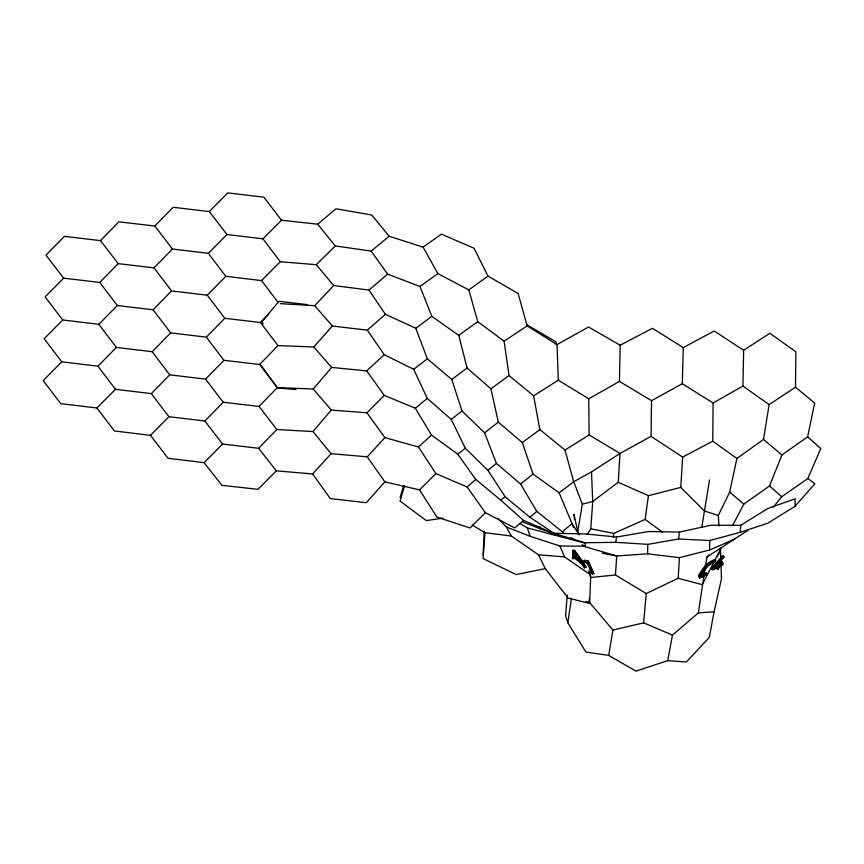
<?xml version="1.0" encoding="UTF-8"?>
<svg xmlns="http://www.w3.org/2000/svg" width="864" height="864" viewBox="0 0 864 864"><rect width="100%" height="100%" fill="white"/><g stroke="black" fill="none" stroke-linecap="round" stroke-linejoin="round"><path stroke-width="1.3" d="M718.978 526.003L718.297 515.462L729.68 492.07L736.895 458.471L712.746 441.191L713.102 403.002L682.322 383.702L683.273 347.598L652.428 328.288L620.19 345.233L588.568 326.992L557.021 344.596L527.18 325.901L518.119 293.49L487.987 276.113L474.055 248.249L441.407 234.144L423.079 247.115L389.21 236.272L371.704 214.996L336.01 208.786L317.682 224.197L281.48 220.223L263.866 197.186L227.761 192.877L209.282 211.561L173.21 207.295L154.818 226.022L118.811 221.832L100.505 240.624L64.422 236.358L45.986 255.128L63.655 278.154L99.77 282.442L117.331 305.51L153.09 309.776L170.651 332.888L206.334 337.154L223.938 360.31L259.632 364.489L277.344 387.58L313.232 389.016L331.279 410.054L366.952 412.798L384.264 395.41L415.271 408.197L431.557 435.1L457.769 454.172L475.718 479.434L500.645 500.04L523.573 520.42L553.349 533.261L585.09 542.743L615.719 542.322L647.838 544.352L678.553 538.996L709.754 540.518L740.275 532.3L767.696 523.249L794.999 506.315L814.86 483.743L807.808 478.537L781.682 496.768L773.302 507.136M732.737 525.258L743.818 504.122L769.543 485.935L781.909 454.982L807.635 436.828L814.666 403.078L795.485 387.191L795.895 351.788L769.878 333.277L743.634 350.276L742.932 386.057L769.144 404.6L763.495 439.42L736.895 458.471M718.297 515.462L704.462 511.013L680.778 487.393L682.657 457.078L651.035 436.363L651.542 400.669L619.445 381.424L620.19 345.233M602.23 553.23L616.745 555.962L647.579 553.813L679.45 557.658L709.582 549.979L709.754 540.518M794.999 506.315L795.182 498.809L767.966 508.41L740.772 525.258L710.759 525.269L679.45 532.094L648.713 531.511L616.561 537.008L585.025 533.93L553.349 533.261M647.579 553.813L647.838 544.352M714.55 568.145L712.055 569.408L722.477 556.762L722.509 555.682L723.838 556.319L723.805 557.399L713.113 569.7L712.055 569.408L711.806 567.972L722.509 555.682M720.425 548.413L721.472 578.848L714.085 611.766L709.333 637.362L686.383 661.997L667.721 660.658L635.969 671.123L608.688 655.376L612.922 630.018L589.658 602.651L590.684 577.508L590.101 568.134M483.116 555.034L484.24 531.144M718.675 564.484L720.619 561.535L722.099 561.892L722.045 563.188L718.146 569.084L716.666 568.717L716.731 567.421M718.146 569.084L718.211 567.788M718.61 565.769L720.619 561.535M577.519 532.645L582.347 504.198L592.715 501.487L618.246 482.274L620.017 453.438L651.035 436.363M588.73 571.158L590.684 577.508L615.427 574.97L646.24 593.546L678.164 578.275L679.45 557.658M572.53 558.554L573.102 550.26L574.679 550.39L585.911 567.302L584.485 567.821L575.424 555.098L573.102 550.26L572.53 558.554L574.106 558.684M574.279 555.984L574.538 551.912L576.763 553.435L585.824 566.147L585.911 567.302M574.592 551.75L574.679 550.39M615.427 574.97L616.745 555.962L585.479 546.836L582.142 544.709M587.218 534.287L590.803 528.822L592.715 501.487L591.494 471.884L620.017 453.438L589.097 434.927L588.751 398.79L558.306 380.182L557.021 344.596M740.275 532.3L740.772 525.258M472.306 525.074L484.942 532.71L483.095 558.565L516.143 574.571L545.281 568.642L568.015 598.018L588.859 603.277L589.464 598.072M567.227 595.08L565.574 615.989L567.799 622.706L585.868 652.039L608.688 655.376M612.922 630.018L643.626 622.858L646.24 593.546M584.01 561.924L584.194 560.347L587.941 560.941L588.665 561.794L593.86 573.599L592.326 573.923L587.315 563.49L586.278 562.356L584.01 561.924L586.624 562.291M593.86 573.599L588.848 563.166L586.462 560.79L586.278 562.356L587.758 562.507L587.941 560.941L584.194 560.347M678.553 538.996L679.45 532.094M590.803 528.822L613.894 533.38L645.149 519.383L648.421 495.677L680.778 487.393M667.721 660.658L672.451 635.105L698.35 612.922L704.981 568.858M567.799 622.706L571.493 598.342M615.719 542.322L616.561 537.008M709.506 479.984L701.849 526.986M613.235 537.322L613.894 533.38M705.434 566.222L707 557.01L708.793 555.044M580.727 561.632L573.07 555.703L572.843 556.87L581.342 563.468L582.671 561.676L580.975 560.358M714.388 560.822L714.625 559.656L715.684 560.542L715.457 561.708C708.178 564.03 704.117 570.391 700.456 576.623L700.963 577.422L703.847 576.072M721.775 562.885L722.833 563.177L723.082 564.624L713.113 569.7L713.329 566.125M400.097 497.556L403.445 486.151M404.546 485.87L400.075 501.077L426.287 520.592L443.124 518.13M807.808 478.537L820.8 448.578L807.635 436.828M678.164 578.275L702.281 584.647L721.375 547.582M713.113 569.7L714.668 566.762M707.033 574.441L706.223 574.852L705.51 573.448L706.32 573.037L707.033 574.441L699.743 577.994L698.512 575.521C702.356 568.825 706.968 562.237 714.625 559.656M699.03 576.871C702.972 569.948 707.832 563.263 715.684 560.542M716.677 556.978L720.598 551.048M717.898 565.661L718.286 565.067M716.666 568.717L718.222 566.363M719.377 566.017L719.766 565.434M720.932 563.663L722.099 561.892M276.836 429.516L259.049 406.447L223.204 402.246L205.546 379.123L169.754 374.836L152.183 351.713L116.402 347.425L98.852 324.302L62.726 319.972L44.172 338.731L61.776 361.843L97.924 366.185L115.463 389.308L151.319 393.617L168.934 416.707L204.865 420.995L222.577 444.064L258.628 448.286L276.836 429.516L312.995 431.557L331.279 410.054M313.232 389.016L331.636 367.416L366.725 370.883L384.21 354.683L413.694 369.328L427.324 398.423L451.256 419.45L465.318 448.243L487.901 470.351L505.192 496.854L529.826 517.18L554.44 533.542M716.504 564.678L718.34 562.583M722.617 557.712L723.838 556.319M259.632 364.489L278.014 345.578L313.783 346.993L332.37 326.02L367.34 330.156L385.398 314.312L415.768 328.288L427.345 358.819L451.775 379.48L462.002 411.005L484.596 432.821L496.433 463.406L520.614 484.013L536.803 511.423L564.343 533.39M523.573 520.42L514.771 527.926L485.384 512.698L470.005 527.99L436.871 517.05L419.569 489.899L384.836 481.864L366.347 502.697L330.286 498.582L312.606 473.947L276.34 470.848L258.628 448.286M312.606 473.947L331.106 453.719L367.276 456.808L384.836 481.864M367.276 456.808L384.901 437.627L418.457 446.98L435.877 473.569L467.143 487.004L485.384 512.698M280.292 303.653L314.744 305.694L333.644 285.541L368.971 290.077L387.612 274.158L419.98 286.459L431.838 316.3L458.752 335.362L467.089 368.021L490.957 388.789L498.29 422.14L522.331 442.573L533.034 474.055L559.138 492.815L573.534 527.245M259.049 406.447L277.344 387.58M205.546 379.123L223.938 360.31M204.865 420.995L223.204 402.246M99.77 282.442L118.195 263.628L153.997 267.851L171.569 290.93L207.263 295.186L224.802 318.308L260.42 322.499L278.014 345.578M153.997 267.851L172.465 249.037L208.343 253.303L225.806 276.34L261.544 280.573L278.176 302.53M153.09 309.776L171.569 290.93M152.183 351.713L170.651 332.888M206.334 337.154L224.802 318.308M151.319 393.617L169.754 374.836M260.42 322.499L268.769 313.988M98.852 324.302L117.331 305.51M97.924 366.185L116.402 347.425M207.263 295.186L225.806 276.34M63.655 278.154L45.112 296.892L62.726 319.972M61.776 361.843L43.2 380.592L60.772 403.661L96.898 407.981L114.426 430.974L150.466 435.337L168.07 458.287L204.131 462.661L221.843 485.309L257.958 489.348L276.34 470.848M208.343 253.303L226.94 234.522L262.969 238.82L280.26 261.716L316.289 264.708L333.644 285.541M150.466 435.337L168.934 416.707M262.969 238.82L281.48 220.223M96.898 407.981L115.463 389.308M261.544 280.573L280.26 261.716M204.131 462.661L222.577 444.064M419.569 489.899L435.877 473.569M316.289 264.708L335.286 245.948L371.131 251.068L387.612 274.158M706.752 565.423L708.253 564.052M418.457 446.98L431.557 435.1M467.143 487.004L475.718 479.434M562.118 531.976L572.065 523.541L579.128 534.87M529.826 517.18L536.803 511.423M371.131 251.068L389.21 236.272M487.901 470.351L496.433 463.406M415.271 408.197L427.324 398.423M520.614 484.013L533.034 474.055M587.758 562.507L588.665 561.794M457.769 454.172L465.318 448.243M451.256 419.45L462.002 411.005M484.596 432.821L498.29 422.14M413.694 369.328L427.345 358.819M559.138 492.815L573.728 481.756L591.494 471.884M451.775 379.48L467.089 368.021M415.768 328.288L431.838 316.3M522.331 442.573L539.849 429.602L533.628 395.831L509.015 375.559L504.101 341.14L477.749 321.678L468.828 289.894L437.854 273.607L423.079 247.115M490.957 388.789L509.015 375.559M419.98 286.459L437.854 273.607M468.828 289.894L487.987 276.113M458.752 335.362L477.749 321.678M500.645 500.04L505.192 496.854M707 557.01L748.008 530.248M504.101 341.14L527.18 325.901M769.144 404.6L795.485 387.191M533.628 395.831L558.306 380.182M539.849 429.602L564.98 450.047L589.097 434.927M712.055 569.408L714.636 567.842M713.102 403.002L742.932 386.057M588.751 398.79L619.445 381.424M581.342 563.468L582.444 562.842M651.542 400.669L682.322 383.702M683.273 347.598L714.161 330.977L743.634 350.276M682.657 457.078L712.746 441.191M713.47 567.13L711.806 567.972L712.854 568.264M716.785 565.434L719.28 564.16M715.349 566.989L720.338 564.451M721.17 564.03L722.833 563.177M702.313 575.068L706.32 573.037M703.134 574.657L700.38 575.953L700.963 577.422M709.582 549.979L734.735 539.136M587.315 563.49L588.848 563.166L587.941 560.941M698.35 612.922L714.085 611.766M497.977 518.422L506.412 527.008L530.107 536.274L559.883 545.994L583.891 546.199M296.114 389.524L277.344 388.012L261.414 365.764M506.412 527.008L511.326 536.015L538.488 554.818L564.538 556.88L588.762 573.653M307.422 304.625L278.932 301.309L261.997 321.646L263.12 324.022M484.942 532.71L511.326 536.015M720.565 562.82L722.045 563.188M519.556 523.271L527.353 527.926L584.712 543.078M585.803 601.452L589.658 602.651M523.022 522.148L552.074 533.272L554.861 535.097M643.626 622.858L672.451 635.105M618.246 482.274L648.421 495.677M722.477 556.762L723.805 557.399M526.781 324.734L556.092 341.896L556.211 344.574M571.018 537.635L575.467 540.464M645.149 519.383L662.504 532.105M574.171 555.077L579.269 559.04M763.495 439.42L781.909 454.982M729.68 492.07L743.818 504.122M769.543 485.935L781.682 496.768M572.972 551.783L576.839 556.07M707.983 563.188L708.88 564.17M313.783 346.993L331.636 367.416M314.744 305.694L332.37 326.02M312.995 431.557L331.106 453.719M317.682 224.197L335.286 245.948M209.282 211.561L226.94 234.522M100.505 240.624L118.195 263.628M154.818 226.022L172.465 249.037M366.952 412.798L384.901 437.627M366.725 370.883L384.264 395.41M580.619 561.373L583.643 565.607M367.34 330.156L384.21 354.683M368.971 290.077L385.398 314.312M698.512 575.521L699.743 577.994M538.488 554.818L545.281 568.642M589.993 568.08L591.43 571.061M559.883 545.994L564.538 556.88M704.668 566.212L705.218 567.518M582.347 504.198L573.728 481.756L564.98 450.047M527.353 527.926L530.107 536.274M578.297 533.952L573.934 514.264L574.528 519.502M539.957 526.705L540.432 529.297M592.142 572.54L592.326 573.923M585.09 542.743L585.479 546.836M584.399 566.665L584.485 567.821"/></g></svg>
